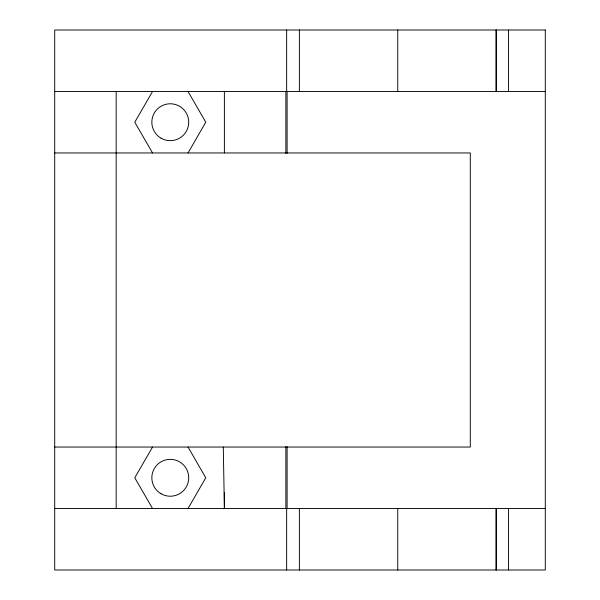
<?xml version="1.0" encoding="UTF-8"?>
<svg xmlns="http://www.w3.org/2000/svg" width="600" height="600" viewBox="0 0 600 600"><rect width="100%" height="100%" fill="white"/><g stroke="black" fill="none" stroke-linecap="round" stroke-linejoin="round"><path stroke-width="0.9" d="M152.535 91.477L134.79 122.212L152.535 152.955M188.032 152.955L205.778 122.212L188.032 91.477M152.535 447.045L134.79 477.787L152.535 508.522M188.032 508.522L205.778 477.787L188.032 447.045M54.705 91.477L545.295 91.477M54.705 152.955L470.295 152.955L470.295 447.045L54.705 447.045M54.705 508.522L545.295 508.522M223.29 447.045L224.385 508.522L224.385 492.69M508.493 30L508.493 91.477M508.493 508.522L508.493 570M496.275 30L496.275 91.477M496.275 508.522L496.275 570M496.11 30L496.11 91.477M496.11 508.522L496.11 570M397.748 30L397.748 91.477M397.748 508.522L397.748 570M299.385 30L299.385 91.477M299.385 508.522L299.385 570M287.093 91.477L287.093 153.33M287.093 446.67L287.093 508.522M286.65 30L286.65 91.477M286.65 508.522L286.65 570M285.862 91.477L285.862 153.33M285.862 446.67L285.862 508.522M224.385 91.477L224.385 152.955M116.183 91.477L116.183 508.522M545.295 30L54.705 30L54.705 570L545.295 570L545.295 30M161.062 138.188A18.442 18.442 0 0 0 188.722 122.212A18.442 18.442 0 0 0 161.062 106.245A18.442 18.442 0 0 0 161.062 138.188M161.062 493.755A18.442 18.442 0 0 0 188.722 477.787A18.442 18.442 0 0 0 161.062 461.812A18.442 18.442 0 0 0 161.062 493.755"/></g></svg>
